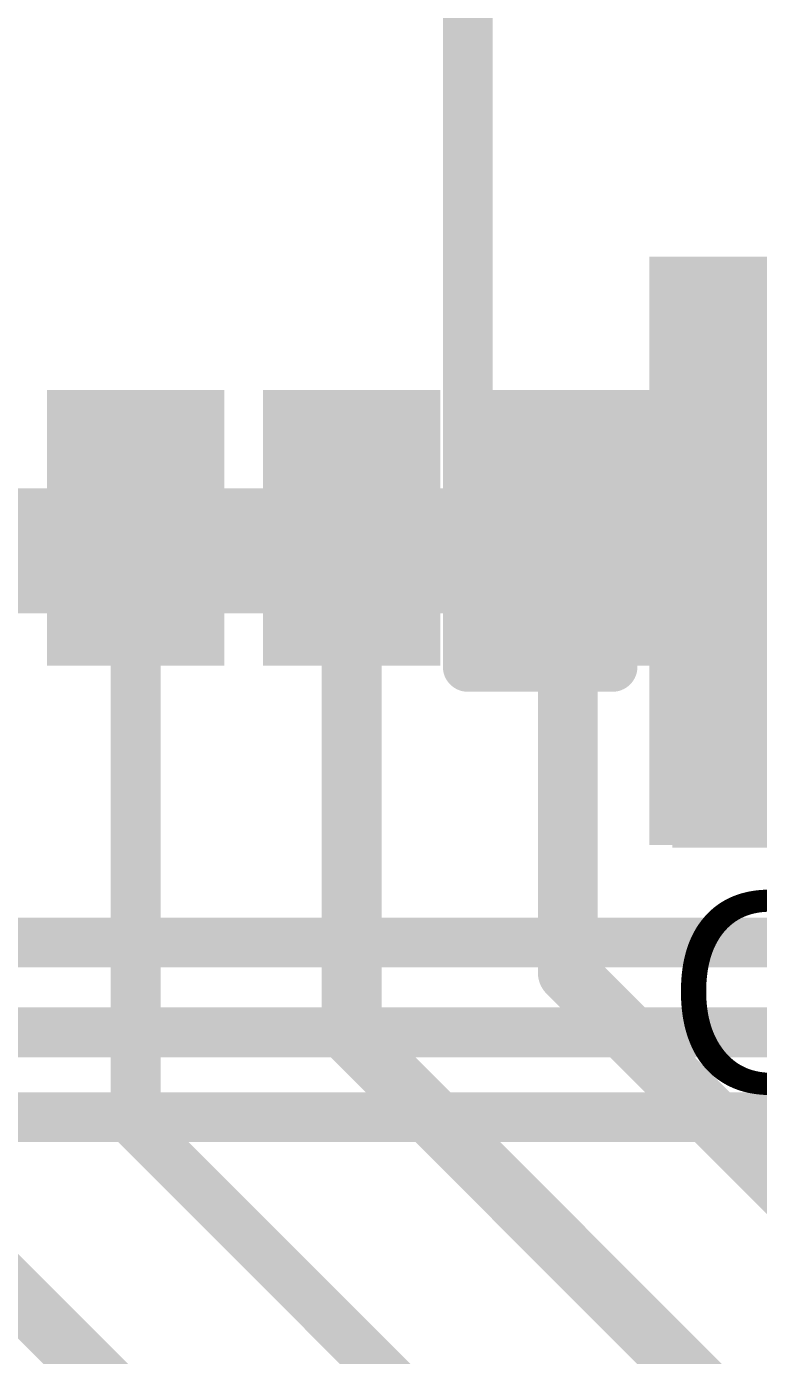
# Model space of a CAD drawing. Header units: millimetres. Extents: x 0.85 to 4.91, y 0.77 to 5.15.
# Drawn here: x 2.5346 to 2.6812, y 1.9983 to 2.2645 of the extents above; entities that cross this region are included whole.
import ezdxf

# ---------------------------------------------------------------- set-up
doc = ezdxf.new("R2010")
doc.units = ezdxf.units.MM
doc.header["$MEASUREMENT"] = 0
for name, color, linetype in [('BottomLayer', 5, 'Continuous'), ('BottomPaste', 16, 'Continuous'), ('BottomSolder', 6, 'Continuous'), ('TopLayer', 1, 'Continuous'), ('TopOverlay', 2, 'Continuous'), ('TopPaste', 8, 'Continuous'), ('TopSolder', 216, 'Continuous')]:
    doc.layers.add(name, color=color, linetype=linetype)

# ---------------------------------------------------------------- blocks, each defined once
blk = doc.blocks.new('S5P4418_B_8')
at = {"layer": 'BottomLayer'}
for points in [[(-0.16535, -0.98032), (-0.16535, -1.02756), (-0.1378, -0.98032), (-0.1378, -1.02756)], [(-0.12205, -0.98032), (-0.12205, -1.02756), (-0.09449, -0.98032), (-0.09449, -1.02756)], [(-0.07874, -0.98032), (-0.07874, -1.02756), (-0.05118, -0.98032), (-0.05118, -1.02756)], [(-0.03543, -0.98032), (-0.03543, -1.02756), (-0.00787, -0.98032), (-0.00787, -1.02756)]]:
    blk.add_solid(points, dxfattribs=at)
at = {"layer": 'BottomPaste'}
for points in [[(-0.16535, -0.98032), (-0.16535, -1.02756), (-0.1378, -0.98032), (-0.1378, -1.02756)], [(-0.12205, -0.98032), (-0.12205, -1.02756), (-0.09449, -0.98032), (-0.09449, -1.02756)], [(-0.07874, -0.98032), (-0.07874, -1.02756), (-0.05118, -0.98032), (-0.05118, -1.02756)], [(-0.03543, -0.98032), (-0.03543, -1.02756), (-0.00787, -0.98032), (-0.00787, -1.02756)]]:
    blk.add_solid(points, dxfattribs=at)
at = {"layer": 'BottomSolder'}
for points in [[(-0.16935, -0.97632), (-0.16935, -1.03156), (-0.1338, -0.97632), (-0.1338, -1.03156)], [(-0.12605, -0.97632), (-0.12605, -1.03156), (-0.09049, -0.97632), (-0.09049, -1.03156)], [(-0.08274, -0.97632), (-0.08274, -1.03156), (-0.04718, -0.97632), (-0.04718, -1.03156)], [(-0.03943, -0.97632), (-0.03943, -1.03156), (-0.00387, -0.97632), (-0.00387, -1.03156)]]:
    blk.add_solid(points, dxfattribs=at)
blk = doc.blocks.new('593D107X9016D2TE3_132')
at = {"layer": 'TopLayer'}
blk.add_solid([(0.07185, -0.05059), (0.18169, -0.05059), (0.07185, 0.05059), (0.18169, 0.05059)], dxfattribs=at)
at = {"layer": 'TopOverlay', "const_width": 0.01}
for points in [[(0.15, -0.091), (0.15, -0.062)], [(0.15, -0.091), (-0.142, -0.091)]]:
    blk.add_lwpolyline(points, dxfattribs=at)
at = {"layer": 'TopOverlay', "const_width": 0.005}
for points in [[(0.1475, -0.062, 1), (0.1525, -0.062, 1)], [(0.1475, -0.091, 1), (0.1525, -0.091, 1)], [(0.1475, -0.091, 1), (0.1525, -0.091, 1)]]:
    blk.add_lwpolyline(points, format="xyb", close=True, dxfattribs=at)
at = {"layer": 'TopPaste'}
blk.add_solid([(0.07185, -0.05059), (0.18169, -0.05059), (0.07185, 0.05059), (0.18169, 0.05059)], dxfattribs=at)
at = {"layer": 'TopSolder'}
blk.add_solid([(0.06785, -0.05459), (0.18569, -0.05459), (0.06785, 0.05459), (0.18569, 0.05459)], dxfattribs=at)

msp = doc.modelspace()

# ---------------------------------------------------------------- linework, layer by layer
at = {"layer": 'BottomLayer'}
for points, const_width in [([(2.59973, 2.06227), (2.59973, 2.16406)], 0.012), ([(2.64304, 2.07496), (2.64304, 2.16406)], 0.012), ([(2.55643, 2.04457), (2.55643, 2.16406)], 0.01), ([(2.64304, 2.07496), (2.786, 1.932)], 0.012), ([(2.59973, 2.06227), (2.808, 1.854)], 0.012), ([(2.55643, 2.04457), (2.717, 1.884)], 0.01), ([(2.51312, 2.02988), (2.713, 1.83)], 0.012)]:
    msp.add_lwpolyline(points, dxfattribs=dict(at, const_width=const_width))
for points, const_width in [([(2.59673, 2.16406, 1), (2.60273, 2.16406, 1)], 0.006), ([(2.64004, 2.16406, 1), (2.64604, 2.16406, 1)], 0.006), ([(2.55393, 2.16406, 1), (2.55893, 2.16406, 1)], 0.005), ([(2.64004, 2.07496, 1), (2.64604, 2.07496, 1)], 0.006), ([(2.64004, 2.07496, 1), (2.64604, 2.07496, 1)], 0.006), ([(2.59673, 2.06227, 1), (2.60273, 2.06227, 1)], 0.006), ([(2.59673, 2.06227, 1), (2.60273, 2.06227, 1)], 0.006), ([(2.55393, 2.04457, 1), (2.55893, 2.04457, 1)], 0.005), ([(2.55393, 2.04457, 1), (2.55893, 2.04457, 1)], 0.005)]:
    msp.add_lwpolyline(points, format="xyb", close=True, dxfattribs=dict(at, const_width=const_width))
at = {"layer": 'TopLayer'}
for points, const_width in [([(1.70646, 2.15946), (2.714, 2.15946)], 0.025), ([(1.70404, 2.081), (3.197, 2.081)], 0.01), ([(1.698, 2.063), (3.503, 2.063)], 0.01), ([(1.69096, 2.046), (3.548, 2.046)], 0.01)]:
    msp.add_lwpolyline(points, dxfattribs=dict(at, const_width=const_width))
msp.add_solid([(2.664, 2.1), (3.17, 2.1), (2.664, 2.215), (3.17, 2.215)], dxfattribs=at)

# ---------------------------------------------------------------- block references
for name, p, rotation in [('S5P4418_B_8', (2.708, 3.168), 360), ('593D107X9016D2TE3_132', (2.714, 2.28623), 270)]:
    msp.add_blockref(name, p, dxfattribs=dict(rotation=rotation))

# ---------------------------------------------------------------- texts
at = {"layer": 'TopOverlay'}
msp.add_text('C24', height=0.04, dxfattribs=at).set_placement((2.663, 2.051))

doc.saveas('drawing.dxf')
